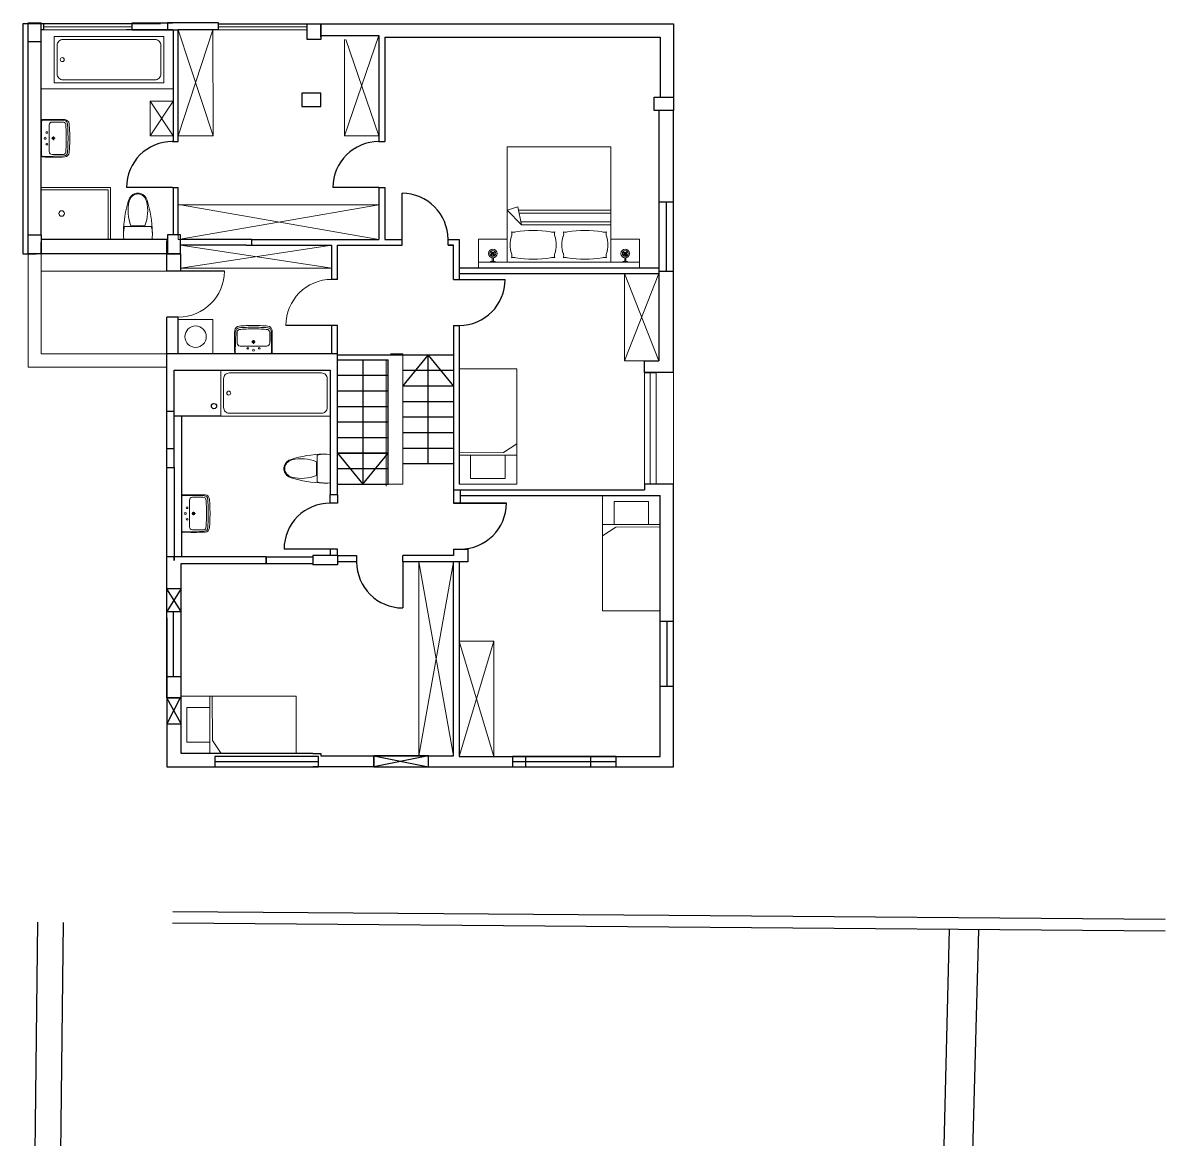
# Model space of a CAD drawing. Header units: millimetres. Extents: x -627 to 20370, y 1538 to 15679.
# Drawn here: x 18269 to 20253, y 11269 to 13208 of the extents above; entities that cross this region are included whole.
import ezdxf

# ---------------------------------------------------------------- set-up
doc = ezdxf.new("R2010")
doc.units = ezdxf.units.MM
doc.layers.add('2601', color=142, linetype='Continuous')
doc.layers.add('Hidden', color=5, linetype='Continuous')
for name, color, linetype, lineweight in [('blue', 160, 'Continuous', 5), ('furniture', 7, 'Continuous', 0), ('new', 3, 'Continuous', 30)]:
    doc.layers.add(name, color=color, linetype=linetype, lineweight=lineweight)

# ---------------------------------------------------------------- blocks, each defined once
blk = doc.blocks.new('C3A8SA0P')
at = {"color": 0, "linetype": 'ByBlock'}
for p, q in [((-54.7, -22.9), (-70, 0)), ((-50, -30), (-50, 0)), ((-54.7, -22.9), (-54.4, -100)), ((-50, -20), (-10, -20)), ((-50, -100), (-50, -30)), ((-10, -20), (-10, -80)), ((-10, -80), (-50, -80))]:
    blk.add_line(p, q, dxfattribs=at)
blk.add_lwpolyline([(-200, 0), (0, 0), (0, -100), (-200, -100)], close=True, dxfattribs=at)
blk = doc.blocks.new('LAV-65')
at = {"color": 0}
for p, q in [((0.8, 32.5), (0.8, 62.1)), ((39.6, 63.2), (2.8, 64.1)), ((37.5, 60.7), (19, 60.7)), ((14, 32.5), (14, 55.7)), ((0.8, 32.5), (0.8, 2.9)), ((14, 32.5), (14, 9.3)), ((21.2, 32.5), (18, 32.5)), ((21.2, 32.5), (21.2, 35.6)), ((21.2, 32.5), (21.2, 29.3)), ((21.2, 32.5), (24.3, 32.5)), ((39.6, 1.8), (2.8, 0.9)), ((37.5, 4.3), (19, 4.3))]:
    blk.add_line(p, q, dxfattribs=at)
blk.add_lwpolyline([(0.2, 63), (0.2, 32.5), (0.2, 2, 0.270322), (1.8, 0, 0.012971), (41.3, 0, 0.351801), (48.6, 7.5, 0.023121), (49.7, 32.5, 0.023121), (48.6, 57.5, 0.351801), (41.3, 64.9, 0.012971), (1.8, 64.9, 0.270322)], format="xyb", close=True, dxfattribs=at)
for centre, radius in [((9.9, 42.5), 1.5), ((6.8, 32.5), 1.75), ((9.9, 22.5), 1.5), ((21.2, 32.5), 2.3)]:
    blk.add_circle(centre, radius, dxfattribs=at)
for centre, radius, start, end in [((2.8, 62.1), 2, 88.5836, 180), ((19, 55.7), 5, 90, 180), ((38, 55.8), 4.91, 20.305, 95.8759), ((39, 54.8), 8.41, 51.9374, 85.5914), ((37.3, 56.7), 8.31, 5.7358, 34.8602), ((-227.4, 33.3), 271.1, 359.8359, 5.134), ((-224.4, 33.3), 271.1, 359.8359, 5.134), ((-227.4, 31.7), 271.1, 354.866, 0.1641), ((-224.4, 31.7), 271.1, 354.866, 0.1641), ((2.8, 2.9), 2, 180, 271.4164), ((19, 9.3), 5, 180, 270), ((38, 9.2), 4.91, 264.1241, 339.695), ((39, 10.2), 8.41, 274.4086, 308.0626), ((37.3, 8.3), 8.31, 325.1398, 354.2642)]:
    blk.add_arc(centre, radius, start, end, dxfattribs=at)
blk = doc.blocks.new('toilete')
at = {"linetype": 'Continuous'}
for p, q in [((24.5, 0), (-24.5, 0)), ((23.3, -22.5), (-23.3, -22.5)), ((-12, -23.5), (12, -23.5))]:
    blk.add_line(p, q, dxfattribs=at)
blk.add_lwpolyline([(23.3, -22.5), (24.5, -16.8), (25.2, -11.4), (25.2, -5.6), (24.5, 0)])
for start, end in [(170.5377, 187.7399), (187.7399, 195.822)]:
    blk.add_arc((26.2, -8.5), 51.5, start, end, dxfattribs=at)
for centre, radius, start, end in [((177.4, -7.8), 202.5, 181.2224, 197.2477), ((-177.4, -7.8), 202.5, 342.7523, 358.7776), ((49.8, -49.3), 66.9, 157.3737, 194.7786), ((-49.8, -49.3), 66.9, 345.2214, 22.6263), ((1.4, -62.5), 18.2, 197.2477, 249.5476), ((2.6, -61.7), 18.1, 194.7786, 226.8543), ((0, -64.5), 14.3, 226.8543, 313.1457), ((-1.4, -62.5), 18.2, 290.4524, 342.7523), ((-2.6, -61.7), 18.1, 313.1457, 345.2214), ((0, -66.1), 14.3, 249.5476, 290.4524)]:
    blk.add_arc(centre, radius, start, end)
blk = doc.blocks.new('Bath1')
at = {"layer": 'furniture'}
blk.add_lwpolyline([(190, -80), (0, -80), (0, 0), (190, 0)], close=True, dxfattribs=at)
blk.add_lwpolyline([(175, -75), (15, -75, -0.414214), (5, -65), (5, -15, -0.414214), (15, -5), (175, -5, -0.414214), (185, -15), (185, -65, -0.414214)], format="xyb", close=True, dxfattribs=at)
blk.add_circle((176.1, -40), 3.44, dxfattribs=at)
blk = doc.blocks.new('Pillow_top')
for centre, radius, start, end in [((6.2, 25), 46.3, 161.0754, 198.9246), ((-33.8, 58.5), 11.6, 251.1886, 288.8114), ((-48.5, 43.8), 11.6, 341.1886, 18.8114), ((0, -131.3), 181.3, 80.4727, 99.5273), ((33.8, 58.5), 11.6, 251.1886, 288.8114), ((48.5, 43.8), 11.6, 161.1886, 198.8114), ((-6.3, 25), 46.3, 341.0754, 18.9246), ((-48.5, 6.2), 11.6, 341.1886, 18.8114), ((-33.8, -8.5), 11.6, 71.1886, 108.8114), ((0, 181.3), 181.3, 260.4727, 279.5273), ((33.8, -8.5), 11.6, 71.1886, 108.8114), ((48.5, 6.2), 11.6, 161.1886, 198.8114)]:
    blk.add_arc(centre, radius, start, end)
blk = doc.blocks.new('Applique_Top')
for p, q in [((4, 0), (-4, 0)), ((-4, -1), (-4, 0)), ((-4, -1), (4, -1)), ((3.5, -11.5), (-3.5, -18.5)), ((-3.5, -11.5), (3.5, -18.5)), ((-1, -7.6), (-1, -1)), ((-1, -12.7), (-1, -10.1)), ((1, -7.6), (1, -1)), ((1, -12.7), (1, -10.1)), ((4, -1), (4, 0))]:
    blk.add_line(p, q)
for radius in [7.5, 5]:
    blk.add_circle((0, -15), radius)
blk.add_arc((0, -15), 2.5, 113.5782, 66.4218)
blk = doc.blocks.new('BED_180_modern')
for p, q in [((-50, 0), (0, 0)), ((-50, 0), (-50, -50)), ((-10, -280), (-10, 0)), ((0, 0), (0, -280)), ((-210, -230), (-210, -50)), ((-210, -50), (-10, -50)), ((-100, -210.1), (-100, -50)), ((-95, -209.1), (-95, -50)), ((-80, -206), (-80, -50)), ((-75, -205), (-75, -50)), ((-106.1, -211.4), (-75, -205)), ((-106.1, -211.4), (-100, -230)), ((-100, -230), (-75, -205)), ((-210, -230), (-10, -230)), ((-50, -280), (-50, -230)), ((-50, -280), (0, -280))]:
    blk.add_line(p, q)
at = {"rotation": 270}
for name, p in [('Applique_Top', (-10, -25)), ('Pillow_top', (-65, -185))]:
    blk.add_blockref(name, p, dxfattribs=at)
at = {"extrusion": (0, 0, -1), "zscale": -1, "rotation": 90}
for name, p in [('Pillow_top', (65, -95)), ('Applique_Top', (10, -255))]:
    blk.add_blockref(name, p, dxfattribs=at)

msp = doc.modelspace()

# ---------------------------------------------------------------- linework, layer by layer
for p, q in [((18301.3, 13174.6), (18301.3, 13207.6)), ((18763, 13178.6), (18763, 13205.6)), ((18763, 13205.6), (18787, 13205.6)), ((18787, 13205.6), (18787, 13178.6)), ((18278.3, 12839.6), (18278.3, 13174.6)), ((18301.3, 12839.6), (18301.3, 13174.6)), ((18787, 13178.6), (18763, 13178.6)), ((18543.3, 12839.6), (18520.3, 12839.6)), ((18520.3, 12839.6), (18520.3, 12806.6)), ((18543.3, 12806.6), (18543.3, 12839.6)), ((18301.3, 12807.6), (18301.3, 12826.6)), ((18520.3, 12806.6), (18543.3, 12806.6)), ((18816, 12632.6), (18519.3, 12632.6)), ((18532, 12532.6), (18532, 12604.6)), ((18532, 12604.6), (18579, 12604.6)), ((18579, 12604.6), (18693, 12604.6)), ((18532, 12467.6), (18519.3, 12467.6)), ((18532, 12445.6), (18532, 12467.6)), ((19029, 12396.6), (19029, 12373.6)), ((19376, 12168.6), (19376, 12386.6)), ((18669, 12280.6), (18519.3, 12280.6)), ((18679, 12280.6), (18669, 12280.6)), ((19017, 12293.6), (19042, 12293.6)), ((19027, 12271.6), (19027, 11933.6)), ((18519.3, 12035.6), (18519.3, 12225.6)), ((18519.3, 12225.6), (18544, 12225.6)), ((18519.3, 12174.6), (18519.3, 12035.6)), ((19376, 12055.6), (19376, 12168.6)), ((19376, 11933.6), (19376, 12055.6)), ((19027, 11933.6), (19143, 11933.6)), ((19143, 11933.6), (19256, 11933.6)), ((19256, 11933.6), (19376, 11933.6))]:
    msp.add_line(p, q)
for points in [[(18301.3, 13174.6), (18278.3, 13174.6), (18278.3, 13207.6), (18301.3, 13207.6)], [(18787, 13085.6), (18754, 13085.6), (18754, 13062.6), (18787, 13062.6), (18787, 13085.6)], [(19399, 13078.6), (19399, 13055.6), (19366, 13055.6), (19366, 13078.6), (19399, 13078.6)], [(18301.3, 12806.6), (18278.3, 12806.6), (18278.3, 12839.6), (18301.3, 12839.6), (18301.3, 12806.6)], [(18519.3, 12445.6), (18519.3, 12632.6)], [(18816, 12433.6), (18816, 12632.6)], [(19017, 12622.6), (19017, 12620.6)], [(18693, 12604.6), (18803, 12604.6)], [(18803, 12604.6), (18803, 12433.6)], [(18532, 12467.6), (18532, 12532.6), (18519.3, 12532.6)], [(18803, 12433.6), (18803, 12388.6), (18816, 12388.6), (18816, 12433.6)], [(19017, 12406.6), (19017, 12373.6)], [(19256, 11915.6), (19376, 11915.6), (19399, 11915.6), (19399, 12406.6)], [(18544, 12225.6), (18544, 12268.6), (18692, 12268.6), (18692, 12280.6)], [(18692, 12280.6), (18679, 12280.6)], [(18816, 12282.6), (18773, 12282.6), (18773, 12266.7)], [(18816, 12282.6), (18816, 12266.7), (18787, 12266.7)], [(19017, 12293.6), (19017, 12282.6), (18929, 12282.6)], [(19042, 12293.6), (19042, 12271.6), (19027, 12271.6)], [(18519.3, 12263.6), (18519.3, 12270.6)], [(18519.3, 12185.6), (18519.3, 12263.6)], [(18787, 11938.6), (18787, 11934.6), (19017, 11934.6), (19017, 12271.6)], [(19027, 12271.6), (19017, 12271.6), (18929, 12271.6)], [(19027, 12271.6), (19017, 12271.6)], [(18773, 11938.6), (18739, 11938.6), (18626, 11938.6), (18544, 11938.6), (18544, 11990.6), (18544, 12035.6), (18544, 12174.6), (18544, 12225.6)], [(18519.3, 12072.6), (18519.3, 12185.6), (18542.3, 12185.6)], [(18530.8, 12072.6), (18530.8, 12185.6)], [(19376, 12168.6), (19399, 12168.6)], [(19387.5, 12168.6), (19387.5, 12055.6)], [(19376, 12055.6), (19399, 12055.6)], [(18544, 12035.6), (18519.3, 12035.6), (18519.3, 11990.6)], [(18519.3, 11990.6), (18519.3, 11938.6), (18519.3, 11915.6), (18773, 11915.6)], [(18974, 11934.6), (18879, 11934.6), (18879, 11915.6), (18773, 11915.6)], [(18879, 11915.6), (18974, 11915.6), (18974, 11934.6)], [(18974, 11915.6), (19143, 11915.6), (19143, 11933.6)], [(19143, 11915.6), (19256, 11915.6), (19256, 11933.6)]]:
    msp.add_lwpolyline(points)
at = {"layer": '2601', "flags": 128}
for points in [[(18294.7, 11646), (18286.2, 10896.8)], [(18339.1, 11645.6), (18330.6, 10896.3)], [(19391.4, 11657.2), (18529.6, 11664.1)], [(20253.1, 11650.3), (19391.4, 11657.2)], [(19391.2, 11637.2), (18529.4, 11644.1)], [(20252.9, 11630.3), (19391.2, 11637.2)], [(19845.6, 10294.7), (19878.5, 11633.3)], [(19898.2, 10478), (19929.5, 11632.1)]]:
    msp.add_lwpolyline(points, dxfattribs=at)
at = {"layer": 'blue'}
msp.add_line((18519.3, 12632.6), (18467.3, 12632.6), dxfattribs=at)
for points in [[(18305.6, 13200.6), (18459.3, 13200.6)], [(18305.6, 13195.6), (18459.3, 13195.6)], [(18539.3, 13011.6), (18600, 13011.6), (18599.3, 13195.6), (18539.3, 13195.6), (18600, 13011.6), (18539.3, 13011.6), (18599.3, 13195.6)], [(18763, 13200.6), (18609.3, 13200.6)], [(18763, 13195.6), (18609.3, 13195.6)], [(18827.8, 13011.6), (18887.8, 13185.6), (18887.8, 13011.6), (18830.5, 13178.6)], [(18887.8, 13011.6), (18827.8, 13011.6), (18827.8, 13178.6)], [(18530.3, 13112.9), (18530.3, 13092.9), (18301.3, 13092.9)], [(18490.3, 13011.6), (18530.3, 13071.6)], [(18490.3, 13071.6), (18530.3, 13011.6)], [(18301.3, 12921.6), (18421.3, 12921.6), (18421.3, 12831.6)], [(18301.3, 12917.6), (18417.3, 12917.6), (18417.3, 12831.6)], [(18887.8, 12831.6), (18539.3, 12831.6), (18539.3, 12891.6), (18887.8, 12891.6)], [(18887.8, 12891.6), (18539.3, 12831.6)], [(18887.8, 12831.6), (18543.3, 12891.6)], [(18806, 12821.6), (18806, 12781.6), (18543.3, 12781.6), (18543.3, 12821.6), (18806, 12781.6), (18543.3, 12781.6), (18806, 12821.6)], [(18278.3, 12679.6), (18278.3, 12807.6)], [(18301.3, 12702.6), (18301.3, 12807.6)], [(18519.3, 12776.6), (18301.3, 12776.6)], [(19374, 12620.6), (19314, 12620.6), (19314, 12772.1), (19374, 12620.6)], [(19314, 12620.6), (19374, 12772.1)], [(18467.3, 12632.6), (18301.3, 12632.6), (18301.3, 12702.6)], [(18444.3, 12609.6), (18278.3, 12609.6), (18278.3, 12679.6)], [(18900.3, 12402.8), (18900.3, 12622.6)], [(18929, 12441.6), (18929, 12632.6), (18908, 12632.6)], [(18519.3, 12609.6), (18444.3, 12609.6)], [(19349, 12600.6), (19349, 12406.6)], [(19359, 12600.6), (19359, 12406.6)], [(19369, 12600.6), (19369, 12406.6)], [(19399, 12406.6), (19399, 12600.6)], [(18904, 12406.6), (18929, 12406.6), (18929, 12441.6)], [(18957, 12271.6), (18957, 11934.6), (19017, 12271.6), (18957, 12271.6), (19017, 11934.6)], [(19027, 11933.6), (19087, 12133.6)], [(19027, 12133.6), (19087, 11933.6)]]:
    msp.add_lwpolyline(points, dxfattribs=at)
for points in [[(18530.3, 13011.6), (18530.3, 13071.6), (18490.3, 13071.6), (18490.3, 13011.6)], [(18599.3, 12692.6), (18539.3, 12692.6), (18539.3, 12632.6), (18599.3, 12632.6)], [(19087, 11933.6), (19087, 12133.6), (19027, 12133.6), (19027, 11933.6)]]:
    msp.add_lwpolyline(points, close=True, dxfattribs=at)
for centre, radius in [((18336.7, 12876.6), 4.8), ((18569.3, 12662.6), 18.6)]:
    msp.add_circle(centre, radius, dxfattribs=at)
for centre, start, end in [((18539.3, 12776.6), 270, 0), ((18806, 12682.1), 90, 180)]:
    msp.add_arc(centre, 80, start, end, dxfattribs=at)
at = {"layer": 'Hidden'}
for p, q in [((18459.3, 13205.6), (18305.6, 13205.6)), ((18609.3, 13205.6), (18763, 13205.6)), ((19017, 12630.6), (18816, 12630.6)), ((18973, 12441.6), (18973, 12630.6)), ((18973, 12630.6), (19017, 12576.6)), ((19017, 12603.6), (18929, 12603.6)), ((19017, 12576.6), (18929, 12576.6)), ((19017, 12549.6), (18929, 12549.6)), ((19017, 12522.6), (18929, 12522.6)), ((19017, 12495.6), (18929, 12495.6)), ((19017, 12468.6), (18929, 12468.6)), ((19017, 12441.6), (18929, 12441.6))]:
    msp.add_line(p, q, dxfattribs=at)
for points in [[(18508.3, 13205.6), (18292.3, 13205.6), (18269.3, 13205.6), (18269.3, 12806.6), (18292.3, 12806.6)], [(18787, 13182.6), (18787, 13205.6)], [(18816, 12622.6), (18904, 12622.6)], [(18816, 12595.6), (18904, 12595.6), (18904, 12622.6)], [(18860, 12622.6), (18860, 12406.6), (18904, 12460.6), (18816, 12460.6), (18860, 12406.6)], [(18929, 12576.6), (18973, 12630.6)], [(18816, 12568.6), (18904, 12568.6), (18904, 12595.6)], [(18816, 12541.6), (18904, 12541.6), (18904, 12568.6)], [(18816, 12514.6), (18904, 12514.6), (18904, 12541.6)], [(18816, 12487.6), (18904, 12487.6), (18904, 12514.6)], [(18816, 12460.6), (18904, 12460.6), (18904, 12487.6)], [(18816, 12433.6), (18904, 12433.6), (18904, 12460.6)], [(18816, 12406.6), (18904, 12406.6), (18904, 12433.6)]]:
    msp.add_lwpolyline(points, dxfattribs=at)
at = {"layer": 'new'}
for p, q in [((18519.3, 12776.6), (18519.3, 12806.6)), ((18519.3, 12806.6), (18543.3, 12806.6)), ((18543.3, 12806.6), (18543.3, 12776.6)), ((18543.3, 12776.6), (18519.3, 12776.6)), ((18619.3, 12776.6), (18539.3, 12776.6))]:
    msp.add_line(p, q, dxfattribs=at)
for points in [[(18305.6, 13195.6), (18305.6, 13205.6), (18301.3, 13205.6)], [(18305.6, 13195.6), (18301.3, 13195.6)], [(18529.3, 13195.6), (18449.3, 13195.6)], [(18459.3, 13195.6), (18459.3, 13207.6), (18529.3, 13207.6)], [(18459.3, 13195.6), (18529.3, 13195.6)], [(18539.3, 13207.6), (18520.3, 13207.6), (18520.3, 13195.6)], [(18520.3, 13195.6), (18530.3, 13195.6), (18530.3, 13001.6)], [(18529.3, 13195.6), (18539.3, 13195.6)], [(18609.3, 13195.6), (18609.3, 13207.6), (18539.3, 13207.6)], [(18539.3, 13001.6), (18539.3, 13195.6)], [(18609.3, 13195.6), (18539.3, 13195.6)], [(18787, 13205.6), (18864.3, 13205.6)], [(18864.3, 13205.6), (19399, 13205.6), (19399, 13078.6)], [(18787, 13185.6), (18887.8, 13185.6)], [(18887.8, 13185.6), (18887.8, 13001.6)], [(18897.8, 13182.6), (18897.8, 13001.6)], [(18897.8, 13182.6), (19376, 13182.6), (19376, 13078.6)], [(19399, 12600.6), (19399, 13055.6), (19374, 13055.6), (19374, 12620.6)], [(18529.3, 13001.6), (18539.3, 13001.6)], [(18887.8, 13001.6), (18897.8, 13001.6)], [(18529.3, 12921.6), (18449.3, 12921.6)], [(18529.3, 12921.6), (18539.3, 12921.6)], [(18530.3, 12921.6), (18530.3, 12839.6)], [(18539.3, 12847.6), (18539.3, 12921.6)], [(18887.8, 12921.6), (18807.8, 12921.6)], [(18887.8, 12921.6), (18887.8, 12831.6)], [(18887.8, 12921.6), (18897.8, 12921.6)], [(18897.8, 12921.6), (18897.8, 12831.6)], [(18927.8, 12831.6), (18927.8, 12911.6)], [(19374, 12896.6), (19399, 12896.6)], [(19386.5, 12896.6), (19386.5, 12776.6)], [(18539.3, 12839.6), (18539.3, 12847.6)], [(18520.3, 12831.6), (18301.3, 12831.6)], [(18519.3, 12806.6), (18519.3, 12829.6)], [(18657, 12831.6), (18543.3, 12831.6)], [(18657, 12821.6), (18543.3, 12821.6)], [(18667, 12821.6), (18667, 12831.6), (18657, 12831.6)], [(18657, 12821.6), (18806, 12821.6)], [(18667, 12831.6), (18887.8, 12831.6)], [(18806, 12762.1), (18806, 12821.6)], [(18816, 12762.1), (18816, 12821.6)], [(18816, 12821.6), (18927.8, 12821.6)], [(18897.8, 12831.6), (18927.8, 12831.6)], [(18927.8, 12821.6), (18927.8, 12831.6)], [(19007.8, 12831.6), (19027, 12831.6), (19027, 12762.1)], [(19007.8, 12821.6), (19007.8, 12831.6)], [(19007.8, 12821.6), (19017, 12821.6)], [(19017, 12762.1), (19017, 12821.6), (19007.8, 12821.6)], [(18543.3, 12806.6), (18301.3, 12806.6)], [(19027, 12782.1), (19374, 12782.1)], [(19374, 12776.6), (19399, 12776.6)], [(18816, 12762.1), (18806, 12762.1)], [(19017, 12762.1), (19027, 12762.1)], [(19027, 12772.1), (19374, 12772.1)], [(19027, 12762.1), (19107, 12762.1)], [(18519.3, 12632.6), (18519.3, 12696.6)], [(18539.3, 12696.6), (18519.3, 12696.6)], [(18539.3, 12632.6), (18539.3, 12696.6)], [(18806, 12682.1), (18726, 12682.1)], [(18806, 12632.6), (18806, 12682.1)], [(18816, 12682.1), (18806, 12682.1)], [(18816, 12632.6), (18816, 12682.1)], [(18816, 12632.6), (18816, 12682.1)], [(19017, 12682.1), (19017, 12617.6)], [(19017, 12682.1), (19027, 12682.1)], [(19027, 12682.1), (19027, 12617.6)], [(19017, 12617.6), (19017, 12406.6)], [(19027, 12617.6), (19027, 12406.6)], [(19349, 12620.6), (19374, 12620.6)], [(19349, 12600.6), (19349, 12620.6)], [(19349, 12600.6), (19369, 12600.6)], [(19399, 12600.6), (19349, 12600.6)], [(18613, 12524.6), (18532, 12524.6)], [(18544.7, 12524.6), (18544.7, 12280.6)], [(18519.3, 12435.6), (18532, 12435.6), (18532, 12445.6)], [(18519.3, 12267.1), (18519.3, 12445.6)], [(18532, 12435.6), (18532, 12274.2), (18532, 12280.6)], [(19399, 12406.6), (19349, 12406.6), (19349, 12396.6)], [(18816, 12388.6), (18816, 12373.6), (18803, 12373.6), (18803, 12388.6)], [(19017, 12396.6), (19349, 12396.6)], [(19029, 12386.6), (19349, 12386.6)], [(19349, 12386.6), (19376, 12386.6)], [(19029, 12373.6), (19109, 12373.6)], [(18692, 12280.6), (18692, 12268.6), (18773, 12268.6)], [(18692, 12280.6), (18773, 12280.6)], [(18803, 12293.6), (18723, 12293.6)], [(18816, 12293.6), (18803, 12293.6), (18803, 12282.6)], [(18816, 12282.6), (18816, 12293.6)], [(18816, 12282.6), (18849, 12282.6), (18849, 12271.6), (18816, 12271.6)], [(18929, 12271.6), (18929, 12282.6)], [(18787, 12266.7), (18773, 12266.7)], [(18929, 12271.6), (18929, 12191.6)], [(18544, 12225.6), (18519.3, 12185.6), (18544, 12185.6), (18519.3, 12224.6)], [(18519.3, 12072.6), (18544, 12072.6)], [(18544, 11990.6), (18519.3, 12035.6), (18542.3, 12035.6), (18519.3, 11990.6)], [(18519.3, 11990.6), (18544, 11990.6)], [(18682.5, 11933.6), (18602.5, 11933.6), (18602.5, 11915.6), (18782.5, 11915.6), (18782.5, 11933.6), (18682.5, 11933.6)], [(18782.5, 11924.6), (18602.5, 11924.6)], [(18773, 11938.6), (18787, 11938.6)], [(18974, 11934.6), (18879, 11915.6), (18879, 11934.6), (18974, 11915.6)], [(19199.5, 11933.6), (19119.5, 11933.6), (19119.5, 11915.6), (19299.5, 11915.6), (19299.5, 11933.6), (19199.5, 11933.6)], [(19299.5, 11924.6), (19119.5, 11924.6)]]:
    msp.add_lwpolyline(points, dxfattribs=at)
msp.add_lwpolyline([(19017, 12373.6), (19029, 12373.6), (19109, 12373.6)], close=True, dxfattribs=at)
msp.add_circle((18601.3, 12542), 4.55, dxfattribs=at)
for centre, start, end in [((18529.3, 12921.6), 90, 180), ((18887.8, 12921.6), 90, 180), ((18927.8, 12831.6), 0, 90), ((19027, 12762.1), 270, 0), ((18803, 12293.6), 90, 180), ((19029, 12373.6), 270, 0), ((18929, 12271.6), 180, 270)]:
    msp.add_arc(centre, 80, start, end, dxfattribs=at)

# ---------------------------------------------------------------- block references
at = {"layer": 'blue'}
for name, p, rotation in [('Bath1', (18513.9, 13103.7), 180), ('BED_180_modern', (19340.5, 12782.1), 270), ('toilete', (18469.1, 12831.6), 180.0000020404532), ('C3A8SA0P', (19127, 12406.6), 270), ('C3A8SA0P', (19276, 12386.6), 89.99999999999999), ('C3A8SA0P', (18544, 11938.6), 180)]:
    msp.add_blockref(name, p, dxfattribs=dict(at, rotation=rotation))
at = {"layer": 'blue', "xscale": -1}
msp.add_blockref('Bath1', (18803, 12604.6), dxfattribs=at)
at = {"layer": 'blue', "xscale": -1, "rotation": 269.9999979595466}
msp.add_blockref('toilete', (18803, 12433.6), dxfattribs=at)
at = {"layer": 'furniture', "xscale": -1}
for p, rotation in [((18301.1, 13039.6), 180), ((18637.3, 12632.4), 270), ((18544.7, 12388), 180)]:
    msp.add_blockref('LAV-65', p, dxfattribs=dict(at, rotation=rotation))

doc.saveas('drawing.dxf')
